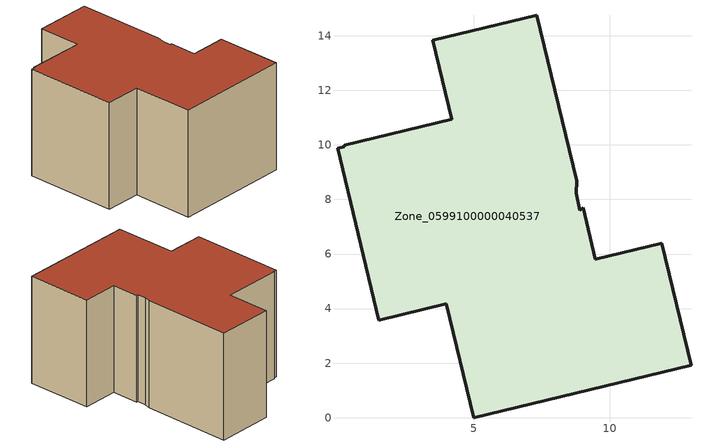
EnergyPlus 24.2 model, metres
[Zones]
Zone_0599100000040537
 floor ground (C_G): 3.51,13.84 7.32,14.75 8.78,8.68 8.76,8.22 8.9,7.6 9.01,7.7 9.47,5.81 11.9,6.39 12.97,1.93 5,0 4,4.17 1.53,3.57 0.01,9.87 0.27,9.94 0.26,9.99 4.2,10.93 z0
 wall outside (C_F): 5,0 12.97,1.93 11.9,6.39 9.47,5.81 9.01,7.7 8.9,7.6 8.76,8.22 8.78,8.68 7.32,14.75 3.51,13.84 4.2,10.93 0.26,9.99 0.27,9.94 0.01,9.87 1.53,3.57 4,4.17 5,0 z0:7.56
 roof outside (C_R): 8.78,8.68 7.32,14.75 3.51,13.84 4.2,10.93 0.26,9.99 0.27,9.94 0.01,9.87 1.53,3.57 4,4.17 5,0 12.97,1.93 11.9,6.39 9.47,5.81 9.01,7.7 8.9,7.6 8.76,8.22 z7.56
[BUILDING]
Pand.0599100000040537: North Axis=0; Terrain=City; Loads Convergence Tolerance Value=0.04; Temperature Convergence Tolerance Value=0.4; Solar Distribution=FullExterior; Maximum Number of Warmup Days=25; Minimum Number of Warmup Days=1
[Site:Location]
Rotterdam.The.Hague.AP_ZH_NLD Design_Conditions: Latitude=51.96; Longitude=4.45; Time Zone=1; Elevation=-4.5
[SITE:GROUNDTEMPERATURE:BUILDINGSURFACE]
18, 18, 18, 18, 18, 18, 18, 18, 18, 18, 18, 18
[MATERIAL] Thermal Absorptance=0.9; Solar Absorptance=0.7; Visible Absorptance=0.7
Name | Roughness | Thickness | Conductivity | Density | Specific Heat
G.TC.1965-1974 | MediumSmooth | 0.15 | 0.882353 | 540 | 1210
F.TC.1965-1974 | Rough | 0.3 | 0.697674 | 1920 | 840
R.TC.1965-1974 | MediumRough | 0.2 | 0.232558 | 1500 | 1000
[CONSTRUCTION]
C_G: G.TC.1965-1974
C_F: F.TC.1965-1974
C_R: R.TC.1965-1974
[ZONE]
Zone_0599100000040537: Type=1; Multiplier=1; Ceiling Height=Autocalculate; Volume=Autocalculate; Floor Area=autocalculate; Part of Total Floor Area=Yes
[ZONEINFILTRATION:DESIGNFLOWRATE]
Infil_Zone_0599100000040537: Zone or ZoneList or Space or SpaceList=Zone_0599100000040537; Schedule=AlwaysOn; Design Flow Rate Calculation Method=Flow/Area; Flow Rate per Floor Area=0.003; Constant Term Coefficient=1; Temperature Term Coefficient=0; Velocity Term Coefficient=0; Velocity Squared Term Coefficient=0
[HVACTEMPLATE:ZONE:IDEALLOADSAIRSYSTEM]
Zone_0599100000040537: Maximum Heating Supply Air Temperature=50; Minimum Cooling Supply Air Temperature=13; Maximum Heating Supply Air Humidity Ratio=0.0156; Minimum Cooling Supply Air Humidity Ratio=0.0077; Heating Limit=NoLimit; Cooling Limit=NoLimit; Dehumidification Control Type=ConstantSensibleHeatRatio; Cooling Sensible Heat Ratio=0.7; Dehumidification Setpoint=60; Humidification Control Type=None; Humidification Setpoint=30; Outdoor Air Method=None; Outdoor Air Flow Rate per Person=0.00944; Outdoor Air Flow Rate per Zone Floor Area=0; Outdoor Air Flow Rate per Zone=0; Demand Controlled Ventilation Type=None; Outdoor Air Economizer Type=NoEconomizer; Heat Recovery Type=None; Sensible Heat Recovery Effectiveness=0.7; Latent Heat Recovery Effectiveness=0.65
[ZONECONTROL:THERMOSTAT]
ThermostatControl_Zone_0599100000040537: Zone or ZoneList=Zone_0599100000040537; Control Type Schedule=DualSetpointControlType; Control 1=Thermostat_Zone_0599100000040537; Temperature Difference Between Cutout And Setpoint=0
[THERMOSTATSETPOINT:DUALSETPOINT]
Thermostat_Zone_0599100000040537: Heating Setpoint Temperature Schedule=HeatingSetpoint_Zone_0599100000040537; Cooling Setpoint Temperature Schedule=CoolingSetpoint_Zone_0599100000040537
[SCHEDULE:COMPACT]
HeatingSetpoint_Zone_0599100000040537: Through: 12/31, For: AllDays, Until: 24:00, 21
CoolingSetpoint_Zone_0599100000040537: Through: 12/31, For: AllDays, Until: 24:00, 24
DualSetpointControlType: Through: 12/31, For: AllDays, Until: 24:00, 4
AlwaysOn: Through: 12/31, For: AllDays, Until: 24:00, 1
